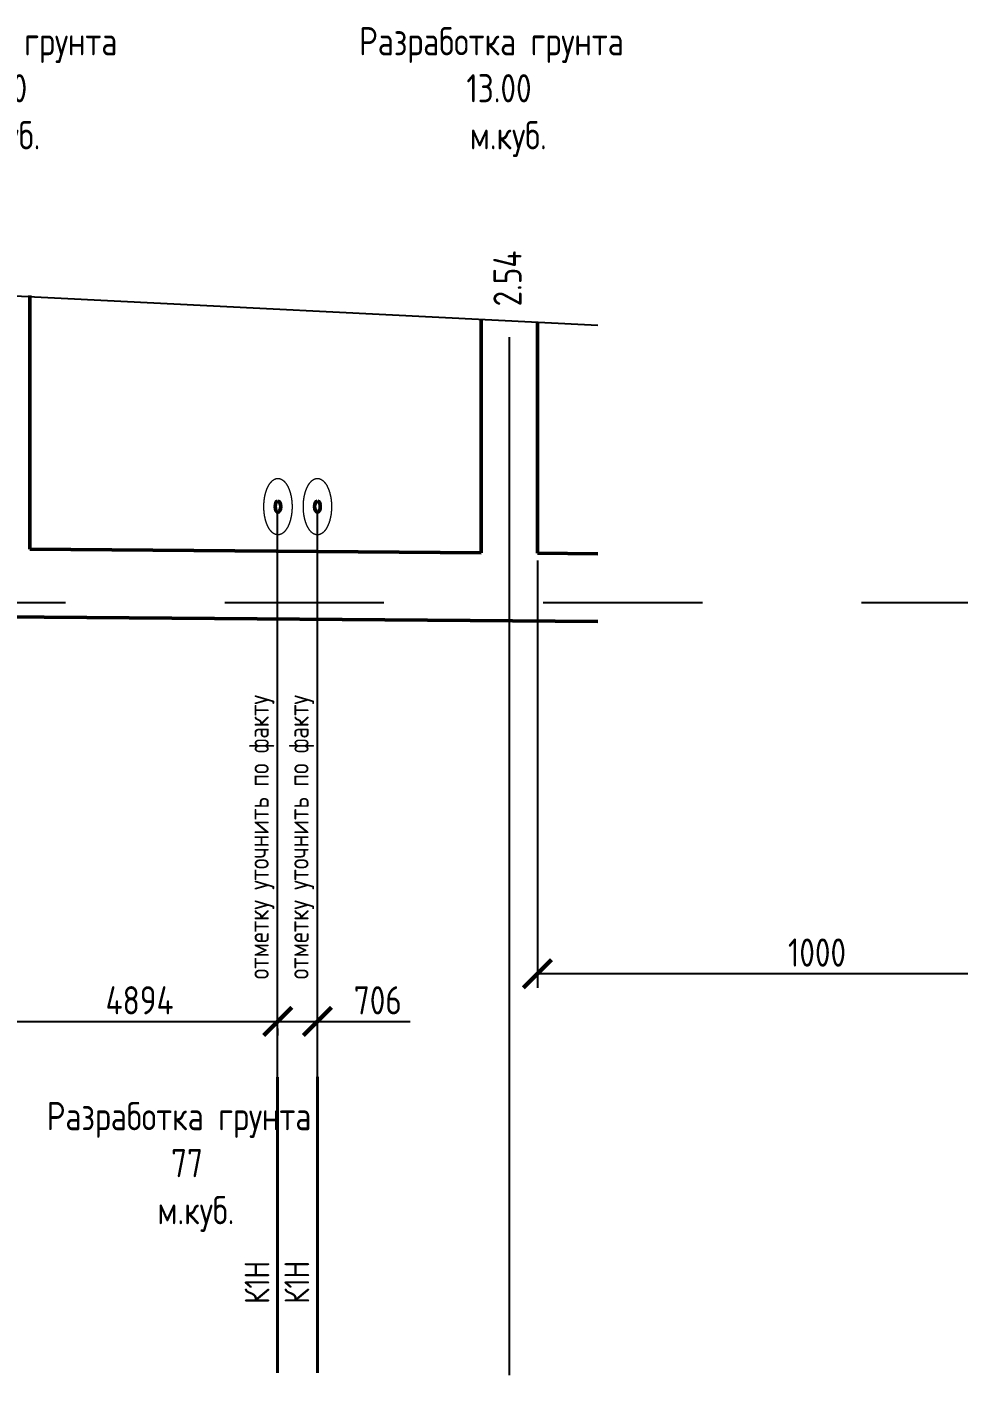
# Model space of a CAD drawing. Header units: millimetres. Extents: x 20530103 to 31271019, y 32092698 to 33532929.
# Drawn here: x 26238360 to 26246613, y 33131136 to 33143079 of the extents above; entities that cross this region are included whole.
import ezdxf
from ezdxf import colors
from ezdxf.entities.mleader import LeaderData, LeaderLine
from ezdxf.math import Vec2, Vec3

# ---------------------------------------------------------------- set-up
doc = ezdxf.new("R2010")
doc.units = ezdxf.units.MM
doc.linetypes.add('ACAD_ISO10W100', pattern=[18.5, 12, -3, 0.5, -3])
doc.linetypes.add('Штриховая', pattern=[2822.222233, 1411.111116, -1411.111116])
for name, color, linetype in [('Выноски', 7, 'Continuous'), ('Разработка грунта', 8, 'Continuous'), ('Рамка и штамп', 7, 'Continuous')]:
    doc.layers.add(name, color=color, linetype=linetype)
doc.layers.add('Труба профиль', color=7, linetype='Continuous', lineweight=50)
doc.styles.add('GOST 2.304', font='GOST.TTF')
doc.styles.get("Standard").update_dxf_attribs({"font": 'arial.ttf'})
doc.dimstyles.new('ISO-25', dxfattribs={"dimtxt": 2.5, "dimasz": 2.5, "dimexe": 1.25, "dimexo": 0.625, "dimtad": 1, "dimtxsty": 'Standard', "dimcen": 2.5, "dimadec": 0, "dimazin": 0, "dimtfac": 1, "dimtmove": 0, "dimatfit": 3, "dimfxl": 1, "dimarcsym": 0})

# ---------------------------------------------------------------- blocks, each defined once
blk = doc.blocks.new('_ArchTick')
at = {"color": 0, "linetype": 'ByBlock', "const_width": 0.15}
blk.add_lwpolyline([(-0.5, -0.5), (0.5, 0.5)], dxfattribs=at)
blk = doc.blocks.new('*D81')
at = {"color": 0, "lineweight": -2, "transparency": 16777216}
for p, q in [((26238135, 33134325), (26238135, 33134388)), ((26240582, 33134325), (26240582, 33134388)), ((26238135, 33134263), (26240582, 33134263))]:
    blk.add_line(p, q, dxfattribs=at)
at = {"color": 0, "lineweight": -2, "transparency": 16777216, "xscale": 250, "yscale": 250, "zscale": 250, "rotation": 180}
blk.add_blockref('_ArchTick', (26238135, 33134263), dxfattribs=at)
at = {"color": 0, "lineweight": -2, "transparency": 16777216, "xscale": 250, "yscale": 250, "zscale": 250}
blk.add_blockref('_ArchTick', (26240582, 33134263), dxfattribs=at)
at = {"color": 0, "transparency": 16777216, "insert": (26239358, 33134450), "char_height": 250, "attachment_point": 5, "style": 'GOST 2.304'}
blk.add_mtext('4894', dxfattribs=at)
blk = doc.blocks.new('*D82')
at = {"color": 0, "lineweight": -2, "transparency": 16777216}
for p, q in [((26240935, 33134325), (26240935, 33134388)), ((26240582, 33134263), (26240935, 33134263)), ((26240935, 33134263), (26241756, 33134263)), ((26240582, 33134201), (26240582, 33134138))]:
    blk.add_line(p, q, dxfattribs=at)
at = {"color": 0, "lineweight": -2, "transparency": 16777216, "xscale": 250, "yscale": 250, "zscale": 250, "rotation": 180}
blk.add_blockref('_ArchTick', (26240582, 33134263), dxfattribs=at)
at = {"color": 0, "lineweight": -2, "transparency": 16777216, "xscale": 250, "yscale": 250, "zscale": 250}
blk.add_blockref('_ArchTick', (26240935, 33134263), dxfattribs=at)
at = {"color": 0, "transparency": 16777216, "insert": (26241470, 33134450), "char_height": 250, "attachment_point": 5, "style": 'GOST 2.304'}
blk.add_mtext('706', dxfattribs=at)
blk = doc.blocks.new('*D254')
at = {"color": 0, "lineweight": -2, "transparency": 16777216}
for p, q in [((26242885, 33138350), (26242885, 33134560)), ((26247842, 33134960), (26247842, 33134560)), ((26247842, 33134685), (26242885, 33134685))]:
    blk.add_line(p, q, dxfattribs=at)
at = {"color": 0, "lineweight": -2, "transparency": 16777216, "xscale": 250, "yscale": 250, "zscale": 250, "rotation": 180}
blk.add_blockref('_ArchTick', (26242885, 33134685), dxfattribs=at)
at = {"color": 0, "lineweight": -2, "transparency": 16777216, "xscale": 250, "yscale": 250, "zscale": 250}
blk.add_blockref('_ArchTick', (26247842, 33134685), dxfattribs=at)
at = {"color": 0, "transparency": 16777216, "insert": (26245363, 33134873), "char_height": 250, "attachment_point": 5, "style": 'GOST 2.304'}
blk.add_mtext('1000', dxfattribs=at)

msp = doc.modelspace()

# ---------------------------------------------------------------- linework, layer by layer
for p, q in [((26243421.5803, 33140432.1179), (26238134.6939, 33140698.0291)), ((26242634.6962, 33140328.0291), (26242634.6962, 33131125.0248)), ((26240581.6504, 33133769.6103), (26240581.6504, 33138776.2239)), ((26240934.6939, 33133769.9822), (26240934.6939, 33138776.5958))]:
    msp.add_line(p, q)
at = {"color": 4, "linetype": 'Штриховая'}
msp.add_line((26076424.681, 33137978.0291), (26285187.4693, 33137978.0291), dxfattribs=at)
at = {"lineweight": 40}
for p, q in [((26240581.6504, 33131147.5863), (26240581.6504, 33133769.6103)), ((26240934.6939, 33131147.9582), (26240934.6939, 33133769.9822))]:
    msp.add_line(p, q, dxfattribs=at)
at = {"layer": 'Труба профиль'}
for p, q in [((26238384.6939, 33140698.0291), (26238384.6939, 33138448.654)), ((26242384.6962, 33138416.8303), (26242384.6962, 33140487.3793)), ((26242884.6962, 33140462.597), (26242884.6962, 33138412.8523)), ((26238384.6939, 33138448.654), (26242384.6962, 33138416.8303)), ((26242884.6962, 33138412.8523), (26243421.5803, 33138408.5809)), ((26238134.6939, 33137850.643), (26243421.5803, 33137808.5809))]:
    msp.add_line(p, q, dxfattribs=at)
at = {"layer": 'Труба профиль', "color": 3, "linetype": 'Штриховая', "lineweight": 9, "ltscale": 50}
for centre in [(26240584.6939, 33138826.5958), (26240934.6939, 33138826.5958)]:
    msp.add_ellipse(centre, major_axis=(0, 250), ratio=0.5, dxfattribs=at)
at = {"layer": 'Труба профиль'}
for centre in [(26240584.6939, 33138826.5958), (26240934.6939, 33138826.5958)]:
    msp.add_ellipse(centre, major_axis=(0, 50), ratio=0.5, dxfattribs=at)

# ---------------------------------------------------------------- texts
at = {"linetype": 'ByBlock', "lineweight": 40, "ltscale": 400, "style": 'GOST 2.304'}
msp.add_text('2.54', height=250, rotation=90, dxfattribs=at).set_placement((26242744.4058, 33140601.6411))
at = {"layer": 'Разработка грунта', "linetype": 'ByBlock', "lineweight": 40, "ltscale": 400, "char_height": 250, "attachment_point": 1, "style": 'GOST 2.304'}
for s, insert in [('\\pi104.74;Разработка грунта \\P\\pi1056;14.50\\P\\pi957.78; м.куб.', (26236710.276, 33143077.7594)), ('\\pi104.74;Разработка грунта \\P\\pi1056;13.00\\P\\pi957.78; м.куб.', (26241199.1217, 33143077.7594)), ('\\pi104.74;Разработка грунта \\P\\pi1207.6;77\\P\\pi957.78; м.куб.', (26238429.955, 33133548.0554))]:
    msp.add_mtext_dynamic_manual_height_columns(s, width=2701.264832, gutter_width=2500, heights=[0], dxfattribs=dict(at, insert=insert))
at = {"layer": 'Рамка и штамп', "linetype": 'ACAD_ISO10W100', "style": 'GOST 2.304'}
for s, height, p in [('отметку уточнить по факту', 180, (26240503.4549, 33134636.3886)), ('отметку уточнить по факту', 180, (26240856.4984, 33134636.3886)), ('К1Н', 220, (26240508.7693, 33131758.44)), ('К1Н', 220, (26240861.8129, 33131758.8119))]:
    msp.add_text(s, height=height, rotation=90, dxfattribs=at).set_placement(p)

# ---------------------------------------------------------------- dimensions: what is measured, and where the dimension line sits
dim = msp.add_linear_dim(base=(26242884.6962, 33134685.3199), p1=(26247841.9878, 33135022.6397), p2=(26242884.6962, 33138412.8523), angle=180, text='1000', dimstyle='ISO-25', override={"dimscale": 100, "dimdec": 0, "dimlfac": 1, "dimtxsty": 'GOST 2.304', "dimblk1": 'ArchTick', "dimblk2": 'ArchTick', "dimsah": 1})
dim.commit()
dim.dimension.update_dxf_attribs({"geometry": '*D254', "text_midpoint": (26245363.342, 33134872.8199)})
for base, p1, p2, picture, middle in [((26240581.6504, 33134262.5841), (26238134.6939, 33134262.5841), (26240581.6504, 33134262.5841), '*D81', (26239358.1721, 33134450.0841)), ((26240934.6939, 33134262.5841), (26240581.6504, 33134263.8341), (26240934.6939, 33134262.5841), '*D82', (26241470.4082, 33134450.0841))]:
    dim = msp.add_linear_dim(base=base, p1=p1, p2=p2, dimstyle='ISO-25', override={"dimscale": 100, "dimdec": 0, "dimlfac": 2, "dimtxsty": 'GOST 2.304', "dimblk1": 'ArchTick', "dimblk2": 'ArchTick', "dimsah": 1})
    dim.commit()
    dim.dimension.update_dxf_attribs({"geometry": picture, "text_midpoint": middle})

# ---------------------------------------------------------------- leaders
at = {"layer": 'Выноски', "color": 0, "lineweight": -2}
ml = msp.add_multileader_mtext('Standard', dxfattribs=at)
ml.set_content('\\A1;{\\C0;PE 100 SDR 17\\PDN250, L=65 м, h\\H0.7x;\\S^ лот;\\H1.4286x;=1.3 м,\\PСброс условно-чистых стоков в р.Бельбек}', color=5, style='GOST 2.304')
ml.set_leader_properties(lineweight=-3)
ml.build(insert=Vec2(0, 0))
ml.multileader.update_dxf_attribs({"text_left_attachment_type": 6, "text_right_attachment_type": 6, "dogleg_length": 1, "arrow_head_size": 250, "scale": 100})
ctx = ml.context
ctx.base_point, ctx.scale, ctx.char_height, ctx.arrow_head_size, ctx.landing_gap_size, ctx.plane_origin = Vec3(26355468.9519, 33141526.3866), 100, 250, 250, 180, Vec3(26313105.5098, 33121257.1893)
ctx.left_attachment, ctx.right_attachment, ctx.text_align_type = 6, 6, 1
notes = []
notes.append((ctx, [(0, (1, 1, 0), (26355448.9823, 33141526.3866), (1, 0), 19.9696, [(1, [(26354643.5309, 33142143.4931)], 0, [])])]))
ctx.mtext.insert, ctx.mtext.width, ctx.mtext.alignment, ctx.mtext.flow_direction = Vec3(26357234.8537, 33141847.6381), 3875, 2, 5
for ctx, leaders in notes:
    for number, flags, end, landing, length, lines in leaders:
        leader = LeaderData()
        leader.index, (leader.has_last_leader_line, leader.has_dogleg_vector, leader.attachment_direction) = number, flags
        leader.last_leader_point, leader.dogleg_vector, leader.dogleg_length = Vec3(end), Vec3(landing), length
        for number, points, colour, breaks in lines:
            line = LeaderLine()
            line.index, line.vertices, line.color, line.breaks = number, Vec3.list(points), colors.encode_raw_color(colour), breaks
            leader.lines.append(line)
        ctx.leaders.append(leader)

doc.saveas('drawing.dxf')
